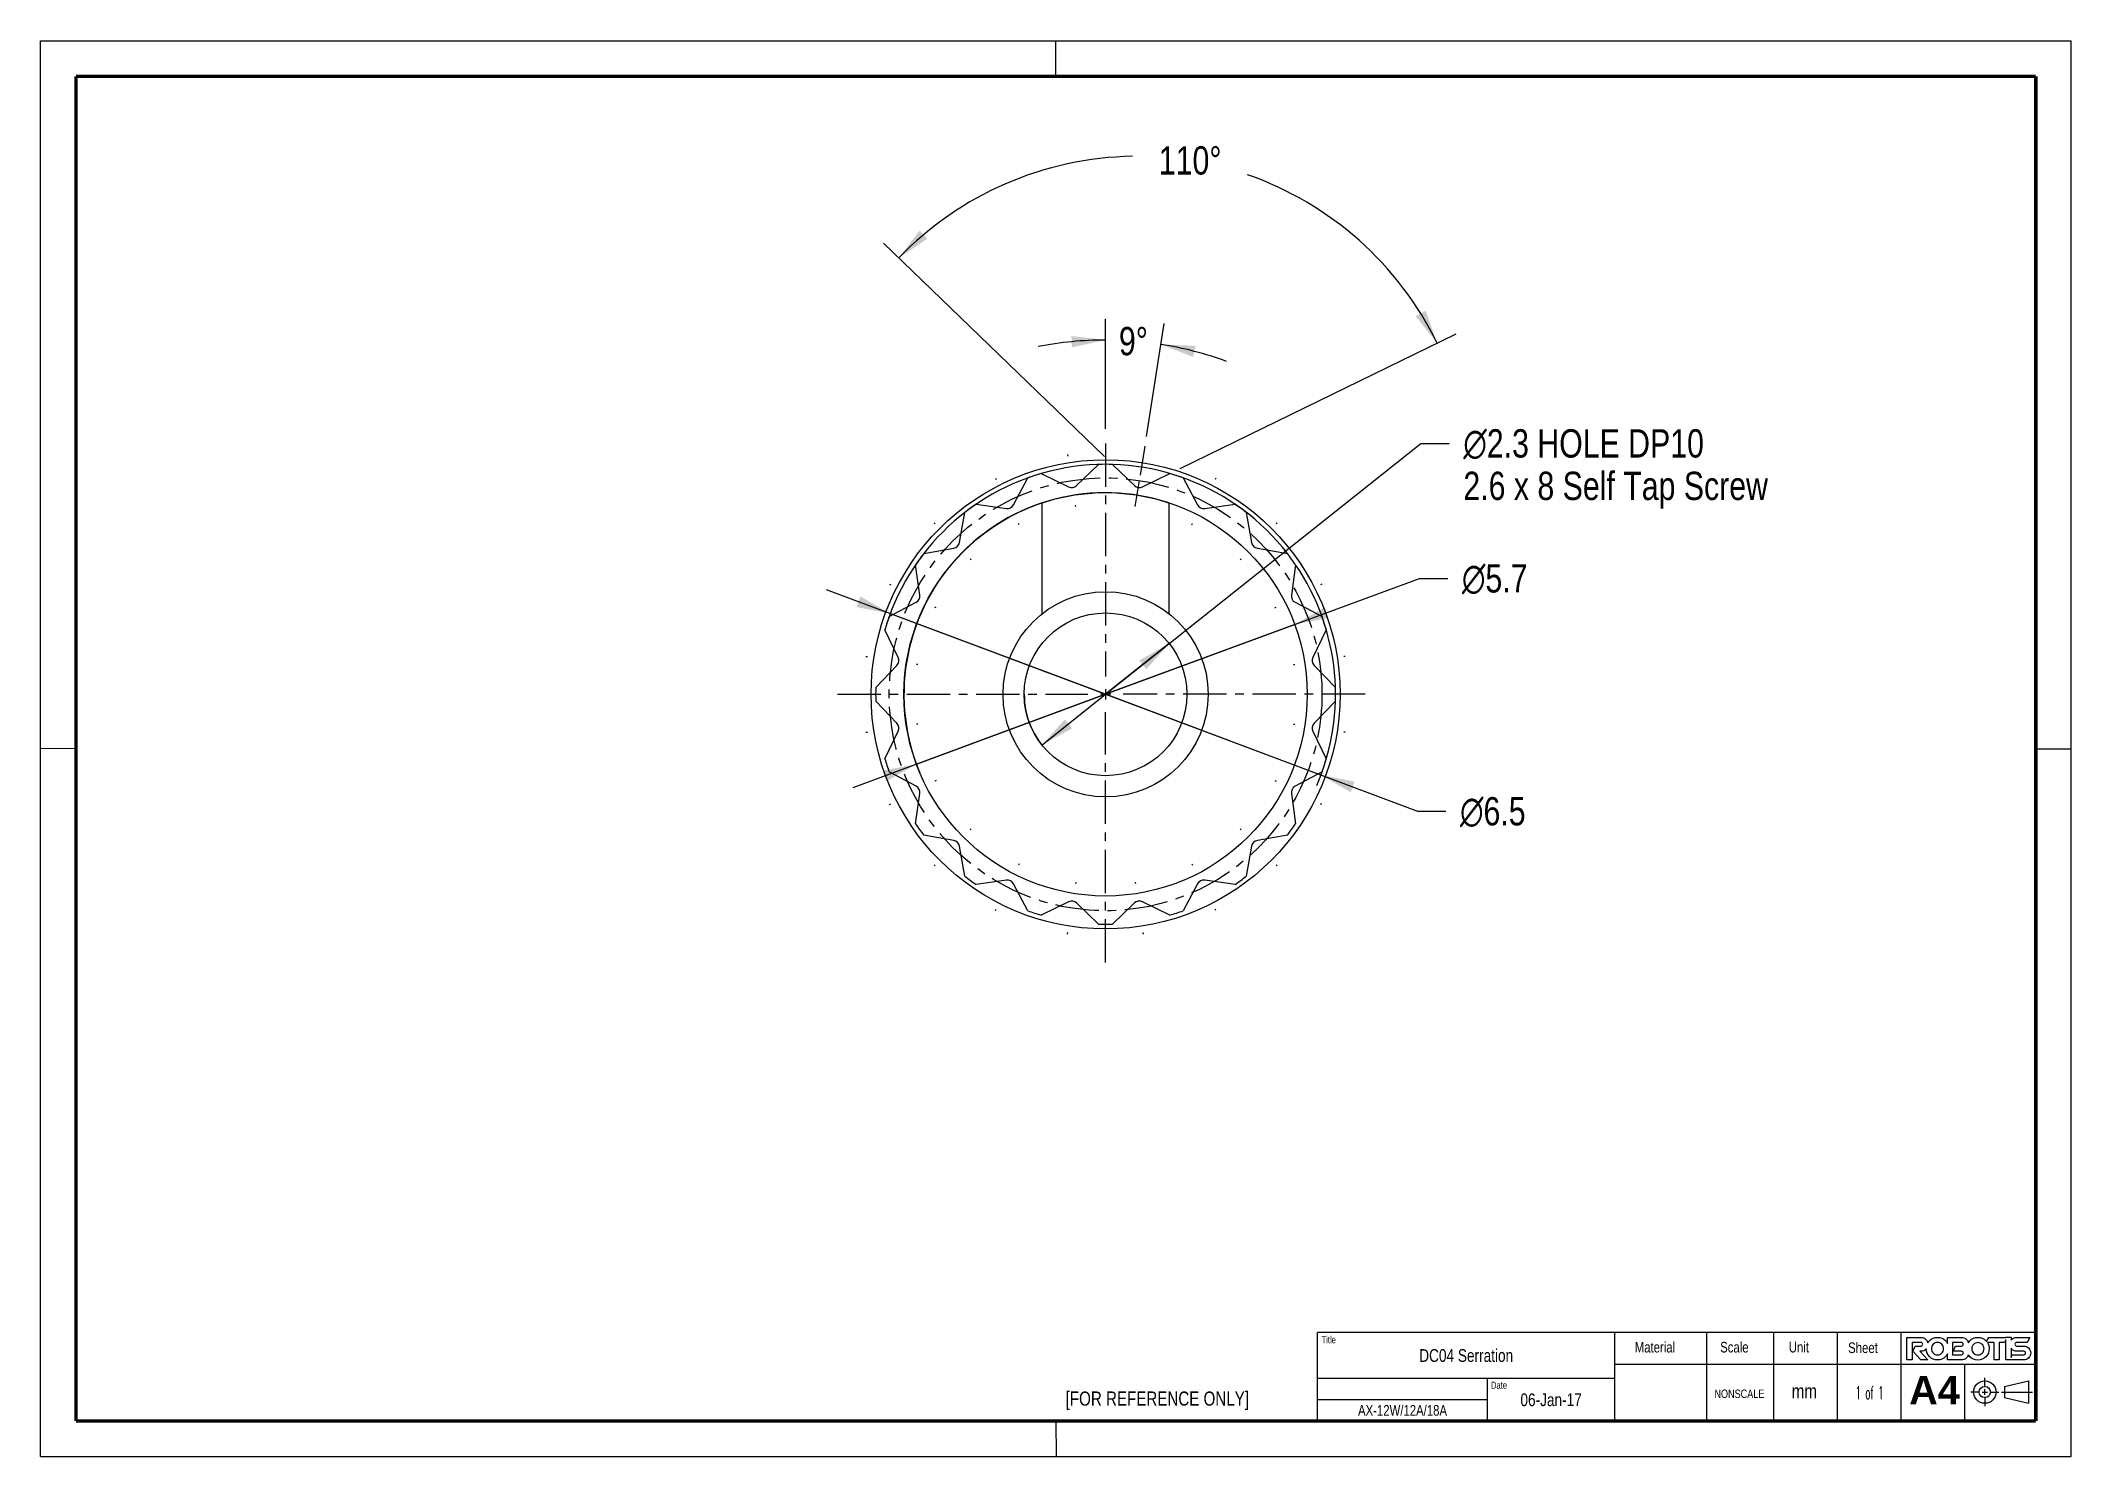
# Model space of a CAD drawing. Header units: millimetres. Extents: x 5 to 292, y 5 to 205.
import ezdxf

# ---------------------------------------------------------------- set-up
doc = ezdxf.new("R2010")
doc.units = ezdxf.units.MM
doc.header["$LTSCALE"] = 16.335
doc.linetypes.add('CENTER', pattern=[0.6, 0.375, -0.075, 0.075, -0.075])
doc.layers.get('0').update_dxf_attribs({"linetype": 'CONTINUOUS'})
for name, color, linetype in [('3_ALL_AXES', 7, 'CONTINUOUS'), ('7_ALL_FEATURES', 7, 'CONTINUOUS'), ('AXIS', 7, 'CONTINUOUS')]:
    doc.layers.add(name, color=color, linetype=linetype)
doc.styles.get("Standard").update_dxf_attribs({"font": 'txt', "width": 0.8})
doc.styles.add('TEXTSTYLE_1', font='gdt', dxfattribs={"width": 0.8})
doc.styles.add('TEXTSTYLE_2', font='arialbd.ttf')
doc.styles.add('TEXTSTYLE_3', font='txt_____.ttf', dxfattribs={"width": 0.5})
doc.dimstyles.new('DIMSTYLE_1', dxfattribs={"dimtxt": 4, "dimasz": 4.8, "dimexe": 3, "dimexo": 1.6, "dimgap": 2, "dimtad": 0, "dimtih": 1, "dimtoh": 1, "dimdec": 1, "dimlfac": 0.1, "dimdsep": 46, "dimtxsty": 'Standard', "dimblk": '_FILLED', "dimblk1": '_FILLED', "dimblk2": '_FILLED', "dimcen": 0.09, "dimadec": 0, "dimazin": 0, "dimtp": 0.5, "dimtm": 0.5, "dimtfac": 1, "dimtdec": 1, "dimtofl": 0, "dimtmove": 0, "dimatfit": 3, "dimldrblk": '_FILLED', "dimfxl": 1, "dimtolj": 1, "dimarcsym": 0})
doc.dimstyles.new('DIMSTYLE_2', dxfattribs={"dimtxt": 4, "dimasz": 4.8, "dimexe": 3, "dimexo": 1.6, "dimtad": 0, "dimtih": 1, "dimtoh": 1, "dimlfac": 0.1, "dimdsep": 46, "dimtxsty": 'Standard', "dimblk": '_FILLED', "dimblk1": '_FILLED', "dimblk2": '_FILLED', "dimcen": 0.09, "dimadec": 0, "dimazin": 0, "dimtp": 0.016, "dimtm": 0.016, "dimtfac": 1, "dimtmove": 0, "dimatfit": 2, "dimldrblk": '_FILLED', "dimfxl": 1, "dimtolj": 1, "dimarcsym": 0})

# ---------------------------------------------------------------- blocks, each defined once
blk = doc.blocks.new('*D1')
at = {"color": 2, "linetype": 'Continuous'}
for p, q in [((155.36, 146.28), (124.13, 176.44)), ((166.07, 144.58), (205.09, 163.61))]:
    blk.add_line(p, q, dxfattribs=at)
for start, end in [(90.9458, 136), (26, 70.7691)]:
    blk.add_arc((160.12, 141.68), 47.03, start, end, dxfattribs=at)
for points in [[(129.25, 178.21), (126.29, 174.35), (130.34, 177.05)], [(199.37, 166.11), (202.39, 162.3), (200.77, 166.89)]]:
    blk.add_solid(points, dxfattribs=at)
at = {"color": 2, "linetype": 'Continuous', "insert": (167.48, 190.13), "char_height": 4, "width": 12.2667, "attachment_point": 2, "line_spacing_factor": 0.9}
blk.add_mtext('110\\Fgdt;{\\Fgdt;~}', dxfattribs=at)
blk = doc.blocks.new('_FILLED')
at = {"color": 0, "linetype": 'ByBlock'}
blk.add_solid([(0, 0), (-1, 0.167), (-1, -0.167)], dxfattribs=at)
blk = doc.blocks.new('*D2')
at = {"color": 2, "linetype": 'Continuous'}
for p, q in [((155.53, 112.68), (199.9, 129.07)), ((199.9, 129.07), (203.9, 129.07)), ((182.26, 122.56), (155.53, 112.68)), ((155.53, 112.68), (119.79, 99.48)), ((128.79, 102.81), (155.53, 112.68))]:
    blk.add_line(p, q, dxfattribs=at)
at = {"color": 2, "linetype": 'Continuous', "xscale": 4.8, "yscale": 4.8, "zscale": 4.8}
for p, rotation in [((182.26, 122.56), 200.2740061785), ((128.79, 102.81), 20.2749561607)]:
    blk.add_blockref('_FILLED', p, dxfattribs=dict(at, rotation=rotation))
at = {"color": 2, "linetype": 'Continuous', "insert": (205.9, 131.07), "char_height": 4, "width": 14.9333, "attachment_point": 1, "line_spacing_factor": 0.9, "style": 'TEXTSTYLE_1'}
blk.add_mtext('{\\Fgdt;n}\\Ftxt;5.7', dxfattribs=at)
blk = doc.blocks.new('*D3')
at = {"color": 2, "linetype": 'Continuous'}
for p, q in [((155.53, 112.68), (116.1, 127.45)), ((125.09, 124.08), (155.53, 112.68)), ((185.96, 101.28), (155.53, 112.68)), ((155.53, 112.68), (199.63, 96.16)), ((199.63, 96.16), (203.63, 96.16))]:
    blk.add_line(p, q, dxfattribs=at)
at = {"color": 2, "linetype": 'Continuous', "xscale": 4.8, "yscale": 4.8, "zscale": 4.8}
for p, rotation in [((125.09, 124.08), 339.4652924959), ((185.96, 101.28), 159.4648116613)]:
    blk.add_blockref('_FILLED', p, dxfattribs=dict(at, rotation=rotation))
at = {"color": 2, "linetype": 'Continuous', "insert": (205.63, 98.16), "char_height": 4, "width": 14.9333, "attachment_point": 1, "line_spacing_factor": 0.9, "style": 'TEXTSTYLE_1'}
blk.add_mtext('{\\Fgdt;n}\\Ftxt;6.5', dxfattribs=at)
blk = doc.blocks.new('*D4')
at = {"color": 2, "linetype": 'Continuous'}
for p, q in [((155.53, 150.2), (155.53, 165.74)), ((161.29, 149.09), (163.83, 165.09))]:
    blk.add_line(p, q, dxfattribs=at)
for start, end in [(90, 100.9883), (70.0117, 81)]:
    blk.add_arc((155.53, 112.68), 50.06, start, end, dxfattribs=at)
for points in [[(150.77, 161.71), (155.53, 162.74), (150.7, 163.31)], [(168.22, 161.93), (163.36, 162.12), (167.9, 160.36)]]:
    blk.add_solid(points, dxfattribs=at)
at = {"color": 2, "linetype": 'Continuous', "insert": (159.46, 164.59), "char_height": 4, "width": 5.8667, "attachment_point": 2, "line_spacing_factor": 0.9}
blk.add_mtext('9\\Fgdt;{\\Fgdt;~}', dxfattribs=at)
blk = doc.blocks.new('*D5')
at = {"color": 2, "linetype": 'Continuous'}
for p, q in [((155.53, 112.68), (200.1, 148.14)), ((200.1, 148.14), (204.1, 148.14)), ((164.53, 119.84), (155.53, 112.68)), ((146.53, 105.52), (155.53, 112.68))]:
    blk.add_line(p, q, dxfattribs=at)
at = {"color": 2, "linetype": 'Continuous', "xscale": 4.8, "yscale": 4.8, "zscale": 4.8}
for p, rotation in [((164.53, 119.84), 38.4989005924), ((146.53, 105.52), 218.4989005924)]:
    blk.add_blockref('_FILLED', p, dxfattribs=dict(at, rotation=rotation))
at = {"color": 2, "linetype": 'Continuous', "insert": (206.1, 150.14), "char_height": 4, "width": 70.4, "attachment_point": 1, "line_spacing_factor": 0.9, "style": 'TEXTSTYLE_1'}
blk.add_mtext('{\\Fgdt;n}\\Ftxt;2.3 HOLE DP10\\P2.6 x 8 Self Tap Screw', dxfattribs=at)
blk = doc.blocks.new('*T6')
at = {"color": 2, "linetype": 'Continuous'}
for p, q in [((101.5, 12.5), (0, 12.5)), ((0, 0), (0, 12.5)), ((42, 0), (42, 12.5)), ((55, 0), (55, 12.5)), ((64.5, 0), (64.5, 12.5)), ((73.5, 0), (73.5, 12.5)), ((82.5, 0), (82.5, 12.5)), ((101.5, 0), (101.5, 12.5)), ((42, 6), (0, 6)), ((24, 0), (24, 6)), ((101.5, 8), (42, 8)), ((91.5, 0), (91.5, 8)), ((24, 3), (0, 3)), ((101.5, 0), (0, 0))]:
    blk.add_line(p, q, dxfattribs=at)
at = {"color": 7, "linetype": 'Continuous', "attachment_point": 2, "line_spacing_factor": 0.9}
for s, insert, char_height, width in [('DC04 Serration', (21, 10.15), 1.8, 40.32), ('06-Jan-17', (33, 3.9), 1.8, 25.92), ('AX-12W/12A/18A', (12, 2.25), 1.5, 33.6)]:
    blk.add_mtext(s, dxfattribs=dict(at, insert=insert, char_height=char_height, width=width))
at = {"color": 7, "linetype": 'Continuous', "insert": (78, 4.9), "char_height": 1.8, "width": 10.8, "attachment_point": 2, "line_spacing_factor": 0.9, "style": 'TEXTSTYLE_3'}
blk.add_mtext('1 of 1', dxfattribs=at)

msp = doc.modelspace()

# ---------------------------------------------------------------- linework, layer by layer
at = {"color": 7, "linetype": 'Continuous'}
for p, q in [((5, 5), (5, 205)), ((5, 205), (292, 205)), ((148.5, 200), (148.484, 205.052)), ((292, 5), (292, 205)), ((10, 105), (5.018, 105.008)), ((287, 105), (292.039, 105.002)), ((279.803, 14.886), (279.803, 16.077)), ((279.803, 13.694), (279.803, 14.489)), ((282.565, 14.886), (285.968, 15.68)), ((282.565, 14.886), (282.565, 13.297)), ((285.968, 15.68), (285.968, 12.503)), ((279.009, 14.091), (277.818, 14.091)), ((279.406, 14.091), (280.2, 14.091)), ((279.803, 13.297), (279.803, 12.106)), ((280.597, 14.091), (281.788, 14.091)), ((282.156, 14.091), (286.556, 14.091)), ((282.565, 13.297), (285.968, 12.503)), ((148.5, 10), (148.547, 5.027)), ((5, 5), (292, 5))]:
    msp.add_line(p, q, dxfattribs=at)
at = {"color": 7, "linetype": 'Continuous', "const_width": 0.5}
for points in [[(10, 200), (10, 10)], [(287, 200), (10, 200)], [(287, 10), (287, 200)], [(10, 10), (287, 10)]]:
    msp.add_lwpolyline(points, dxfattribs=at)
at = {"color": 7, "linetype": 'Continuous'}
for radius in [1.588, 0.794]:
    msp.add_circle((279.803, 14.091), radius, dxfattribs=at)
at = {"color": 2, "linetype": 'Continuous'}
for radius, start, end in [(32.5, 37.73541, 162.28385), (28.5, 71.59129, 203.48826), (32.5, 336.64697, 34.26459), (11.5, 180, 226.41964)]:
    msp.add_arc((155.529, 112.682), radius, start, end, dxfattribs=at)
at = {"color": 7, "linetype": 'Continuous'}
for points, knots in [([(286.003, 20.3), (285.811, 20.492), (285.58, 20.587), (285.31, 20.587), (285.31, 20.587), (284.306, 20.587), (284.306, 20.587), (284.236, 20.587), (284.176, 20.612), (284.128, 20.66), (284.079, 20.709), (284.055, 20.768), (284.055, 20.839), (284.055, 20.908), (284.079, 20.968), (284.128, 21.016), (284.176, 21.065), (284.236, 21.089), (284.306, 21.089), (284.306, 21.089), (285.811, 21.089), (285.811, 21.089), (285.811, 21.089), (286.177, 21.819), (286.177, 21.819), (286.177, 21.819), (284.306, 21.819), (284.306, 21.819), (284.035, 21.819), (283.804, 21.723), (283.612, 21.532), (283.572, 21.491), (283.537, 21.449), (283.505, 21.405), (283.505, 21.405), (283.505, 21.821), (283.505, 21.821), (283.505, 21.821), (282.775, 21.821), (282.775, 21.821), (282.775, 21.821), (282.775, 21.82), (282.775, 21.82), (282.775, 21.82), (280.348, 21.82), (280.348, 21.82), (280.348, 21.82), (280.055, 21.233), (280.055, 21.233), (280.023, 21.27), (279.99, 21.306), (279.955, 21.341), (279.643, 21.653), (279.267, 21.809), (278.826, 21.809), (278.385, 21.809), (278.008, 21.653), (277.697, 21.341), (277.608, 21.253), (277.533, 21.159), (277.469, 21.06), (277.43, 21.237), (277.343, 21.394), (277.206, 21.531), (277.015, 21.723), (276.784, 21.819), (276.513, 21.819), (276.513, 21.819), (274.528, 21.819), (274.528, 21.819), (274.528, 21.819), (274.528, 20.966), (274.528, 20.966), (274.455, 21.104), (274.359, 21.232), (274.24, 21.351), (273.928, 21.663), (273.552, 21.819), (273.111, 21.819), (272.67, 21.819), (272.293, 21.663), (271.982, 21.351), (271.888, 21.257), (271.808, 21.157), (271.742, 21.051), (271.704, 21.232), (271.616, 21.392), (271.477, 21.531), (271.286, 21.723), (271.055, 21.819), (270.784, 21.819), (270.784, 21.819), (268.799, 21.819), (268.799, 21.819), (268.799, 21.819), (268.799, 18.625), (268.799, 18.625), (268.799, 18.625), (269.529, 18.625), (269.529, 18.625), (269.529, 18.625), (269.529, 21.089), (269.529, 21.089), (269.529, 21.089), (270.784, 21.089), (270.784, 21.089), (270.854, 21.089), (270.913, 21.065), (270.962, 21.016), (271.011, 20.967), (271.035, 20.907), (271.035, 20.837), (271.035, 20.767), (271.011, 20.707), (270.962, 20.659), (270.914, 20.61), (270.854, 20.585), (270.784, 20.585), (270.784, 20.585), (269.94, 20.585), (269.94, 20.585), (269.94, 20.585), (269.62, 19.857), (269.62, 19.857), (269.62, 19.857), (270.752, 18.625), (270.752, 18.625), (270.752, 18.625), (271.765, 18.625), (271.765, 18.625), (271.765, 18.625), (270.621, 19.857), (270.621, 19.857), (270.621, 19.857), (270.785, 19.856), (270.785, 19.856), (271.055, 19.856), (271.286, 19.952), (271.478, 20.144), (271.491, 20.157), (271.503, 20.171), (271.515, 20.185), (271.524, 19.76), (271.679, 19.396), (271.982, 19.093), (272.293, 18.781), (272.67, 18.625), (273.111, 18.625), (273.552, 18.625), (273.928, 18.781), (274.24, 19.093), (274.359, 19.212), (274.455, 19.34), (274.528, 19.477), (274.528, 19.477), (274.528, 18.625), (274.528, 18.625), (274.528, 18.625), (276.513, 18.625), (276.513, 18.625), (276.784, 18.625), (277.015, 18.721), (277.206, 18.912), (277.339, 19.046), (277.425, 19.198), (277.466, 19.37), (277.53, 19.269), (277.607, 19.173), (277.697, 19.083), (278.008, 18.771), (278.385, 18.616), (278.826, 18.616), (279.267, 18.616), (279.643, 18.771), (279.955, 19.083), (280.266, 19.395), (280.422, 19.771), (280.422, 20.212), (280.422, 20.541), (280.336, 20.834), (280.162, 21.091), (280.162, 21.091), (281.104, 21.091), (281.104, 21.091), (281.104, 21.091), (281.104, 18.627), (281.104, 18.627), (281.104, 18.627), (281.835, 18.627), (281.835, 18.627), (281.835, 18.627), (281.835, 21.091), (281.835, 21.091), (281.835, 21.091), (282.586, 21.091), (282.586, 21.091), (282.586, 21.091), (282.775, 21.469), (282.775, 21.469), (282.775, 21.469), (282.775, 18.627), (282.775, 18.627), (282.775, 18.627), (283.326, 18.627), (283.326, 18.627), (283.326, 18.627), (283.326, 18.627), (283.326, 18.627), (283.326, 18.627), (283.521, 18.627), (283.521, 18.627), (283.522, 18.627), (283.523, 18.626), (283.524, 18.626), (283.524, 18.626), (283.522, 18.626), (283.522, 18.626), (283.522, 18.626), (285.31, 18.626), (285.31, 18.626), (285.58, 18.626), (285.811, 18.722), (286.003, 18.913), (286.194, 19.105), (286.29, 19.336), (286.29, 19.607), (286.29, 19.877), (286.194, 20.108), (286.003, 20.3)], [0, 0, 0, 0, 1, 1, 1, 2, 2, 2, 3, 3, 3, 4, 4, 4, 5, 5, 5, 6, 6, 6, 7, 7, 7, 8, 8, 8, 9, 9, 9, 10, 10, 10, 11, 11, 11, 12, 12, 12, 13, 13, 13, 14, 14, 14, 15, 15, 15, 16, 16, 16, 17, 17, 17, 18, 18, 18, 19, 19, 19, 20, 20, 20, 21, 21, 21, 22, 22, 22, 23, 23, 23, 24, 24, 24, 25, 25, 25, 26, 26, 26, 27, 27, 27, 28, 28, 28, 29, 29, 29, 30, 30, 30, 31, 31, 31, 32, 32, 32, 33, 33, 33, 34, 34, 34, 35, 35, 35, 36, 36, 36, 37, 37, 37, 38, 38, 38, 39, 39, 39, 40, 40, 40, 41, 41, 41, 42, 42, 42, 43, 43, 43, 44, 44, 44, 45, 45, 45, 46, 46, 46, 47, 47, 47, 48, 48, 48, 49, 49, 49, 50, 50, 50, 51, 51, 51, 52, 52, 52, 53, 53, 53, 54, 54, 54, 55, 55, 55, 56, 56, 56, 57, 57, 57, 58, 58, 58, 59, 59, 59, 60, 60, 60, 61, 61, 61, 62, 62, 62, 63, 63, 63, 64, 64, 64, 65, 65, 65, 66, 66, 66, 67, 67, 67, 68, 68, 68, 69, 69, 69, 70, 70, 70, 71, 71, 71, 72, 72, 72, 73, 73, 73, 74, 74, 74, 75, 75, 75, 76, 76, 76, 76]), ([(273.725, 19.608), (273.556, 19.439), (273.351, 19.355), (273.111, 19.355), (272.874, 19.355), (272.67, 19.439), (272.499, 19.608), (272.329, 19.777), (272.244, 19.981), (272.244, 20.222), (272.244, 20.462), (272.329, 20.667), (272.499, 20.836), (272.67, 21.005), (272.874, 21.089), (273.111, 21.089), (273.351, 21.089), (273.556, 21.005), (273.725, 20.836), (273.894, 20.667), (273.978, 20.462), (273.978, 20.222), (273.978, 19.981), (273.894, 19.777), (273.725, 19.608)], [0, 0, 0, 0, 1, 1, 1, 2, 2, 2, 3, 3, 3, 4, 4, 4, 5, 5, 5, 6, 6, 6, 7, 7, 7, 8, 8, 8, 8]), ([(276.513, 19.856), (276.583, 19.856), (276.643, 19.832), (276.691, 19.783), (276.74, 19.734), (276.764, 19.675), (276.764, 19.605), (276.764, 19.535), (276.74, 19.476), (276.691, 19.427), (276.643, 19.379), (276.583, 19.355), (276.513, 19.355), (276.513, 19.355), (275.258, 19.355), (275.258, 19.355), (275.258, 19.355), (275.258, 21.089), (275.258, 21.089), (275.258, 21.089), (276.513, 21.089), (276.513, 21.089), (276.583, 21.089), (276.643, 21.065), (276.691, 21.016), (276.74, 20.967), (276.764, 20.907), (276.764, 20.837), (276.764, 20.767), (276.74, 20.707), (276.691, 20.659), (276.643, 20.61), (276.583, 20.585), (276.513, 20.585), (276.513, 20.585), (275.669, 20.585), (275.669, 20.585), (275.669, 20.585), (275.35, 19.856), (275.35, 19.856), (275.35, 19.856), (276.513, 19.856), (276.513, 19.856)], [0, 0, 0, 0, 1, 1, 1, 2, 2, 2, 3, 3, 3, 4, 4, 4, 5, 5, 5, 6, 6, 6, 7, 7, 7, 8, 8, 8, 9, 9, 9, 10, 10, 10, 11, 11, 11, 12, 12, 12, 13, 13, 13, 14, 14, 14, 14]), ([(279.44, 19.598), (279.271, 19.429), (279.066, 19.345), (278.826, 19.345), (278.588, 19.345), (278.384, 19.429), (278.214, 19.598), (278.044, 19.767), (277.959, 19.972), (277.959, 20.212), (277.959, 20.453), (278.044, 20.657), (278.214, 20.826), (278.384, 20.995), (278.588, 21.08), (278.826, 21.08), (279.066, 21.08), (279.271, 20.995), (279.44, 20.826), (279.609, 20.657), (279.693, 20.453), (279.693, 20.212), (279.693, 19.972), (279.609, 19.767), (279.44, 19.598)], [0, 0, 0, 0, 1, 1, 1, 2, 2, 2, 3, 3, 3, 4, 4, 4, 5, 5, 5, 6, 6, 6, 7, 7, 7, 8, 8, 8, 8]), ([(285.487, 19.429), (285.438, 19.38), (285.379, 19.356), (285.31, 19.356), (285.31, 19.356), (283.688, 19.356), (283.688, 19.356), (283.688, 19.356), (283.688, 19.356), (283.688, 19.356), (283.688, 19.356), (283.505, 18.986), (283.505, 18.986), (283.505, 18.986), (283.505, 20.272), (283.505, 20.272), (283.537, 20.228), (283.572, 20.185), (283.612, 20.145), (283.804, 19.953), (284.035, 19.858), (284.306, 19.858), (284.306, 19.858), (285.31, 19.858), (285.31, 19.858), (285.379, 19.858), (285.438, 19.833), (285.487, 19.785), (285.536, 19.736), (285.56, 19.677), (285.56, 19.607), (285.56, 19.537), (285.536, 19.477), (285.487, 19.429)], [0, 0, 0, 0, 1, 1, 1, 2, 2, 2, 3, 3, 3, 4, 4, 4, 5, 5, 5, 6, 6, 6, 7, 7, 7, 8, 8, 8, 9, 9, 9, 10, 10, 10, 11, 11, 11, 11])]:
    msp.add_open_spline(points, degree=3, knots=knots, dxfattribs=at)
at = {"layer": '3_ALL_AXES', "color": 7, "linetype": 'CENTER'}
for p, q in [((150.164, 146.555), (150.197, 146.345)), ((161.085, 147.766), (160.432, 143.641)), ((139.959, 143.239), (140.056, 143.05)), ((159.732, 139.221), (160.313, 142.888)), ((171.098, 143.239), (171.002, 143.05)), ((151.325, 139.221), (151.292, 139.431)), ((131.279, 136.932), (131.429, 136.782)), ((143.33, 136.623), (143.234, 136.813)), ((167.727, 136.623), (167.824, 136.813)), ((179.779, 136.932), (179.628, 136.782)), ((136.529, 131.682), (136.379, 131.832)), ((174.528, 131.682), (174.679, 131.832)), ((124.972, 128.252), (125.161, 128.155)), ((186.086, 128.252), (185.896, 128.155)), ((131.588, 124.881), (131.398, 124.977)), ((179.47, 124.881), (179.659, 124.977)), ((121.656, 118.047), (121.866, 118.014)), ((189.401, 118.047), (189.191, 118.014)), ((128.99, 116.886), (128.78, 116.919)), ((182.068, 116.886), (182.277, 116.919)), ((121.656, 107.317), (121.866, 107.351)), ((128.99, 108.479), (128.78, 108.446)), ((182.068, 108.479), (182.277, 108.446)), ((189.401, 107.317), (189.191, 107.351)), ((131.588, 100.484), (131.398, 100.387)), ((179.47, 100.484), (179.659, 100.387)), ((124.972, 97.113), (125.161, 97.209)), ((186.086, 97.113), (185.896, 97.209)), ((136.529, 93.683), (136.379, 93.532)), ((174.528, 93.683), (174.679, 93.532)), ((131.279, 88.432), (131.429, 88.583)), ((143.33, 88.741), (143.234, 88.552)), ((151.325, 86.143), (151.292, 85.934)), ((159.732, 86.143), (159.765, 85.934)), ((167.727, 88.741), (167.824, 88.552)), ((179.779, 88.432), (179.628, 88.583)), ((139.959, 82.125), (140.056, 82.315)), ((171.098, 82.125), (171.002, 82.315)), ((150.164, 78.81), (150.197, 79.02)), ((160.894, 78.81), (160.86, 79.02))]:
    msp.add_line(p, q, dxfattribs=at)
at = {"layer": '3_ALL_AXES', "color": 7, "linetype": 'Continuous'}
for p, q in [((146.426, 143.882), (150.306, 141.989)), ((151.439, 142.169), (154.544, 145.167)), ((156.513, 145.167), (159.618, 142.169)), ((160.751, 141.989), (164.631, 143.882)), ((142.528, 139.462), (144.554, 143.273)), ((166.503, 143.273), (168.53, 139.462)), ((134.889, 134.134), (135.638, 138.385)), ((137.231, 139.542), (141.505, 138.941)), ((169.552, 138.941), (173.827, 139.542)), ((175.419, 138.385), (176.169, 134.134)), ((129.826, 132.573), (134.077, 133.322)), ((176.98, 133.322), (181.231, 132.573)), ((129.27, 126.706), (128.669, 130.98)), ((182.388, 130.98), (181.787, 126.706)), ((124.938, 123.657), (128.749, 125.683)), ((182.308, 125.683), (186.12, 123.657)), ((126.222, 117.905), (124.329, 121.785)), ((186.728, 121.785), (184.836, 117.905)), ((123.044, 113.667), (126.042, 116.772)), ((185.015, 116.772), (188.014, 113.667)), ((126.042, 108.593), (123.044, 111.698)), ((188.014, 111.698), (185.015, 108.593)), ((124.329, 103.58), (126.222, 107.46)), ((184.836, 107.46), (186.728, 103.58)), ((128.749, 99.681), (124.938, 101.708)), ((186.12, 101.708), (182.308, 99.681)), ((128.669, 94.384), (129.27, 98.659)), ((181.787, 98.659), (182.388, 94.384)), ((134.077, 92.042), (129.826, 92.792)), ((181.231, 92.792), (176.98, 92.042)), ((135.638, 86.98), (134.889, 91.231)), ((176.169, 91.231), (175.419, 86.98)), ((141.505, 86.424), (137.231, 85.823)), ((173.827, 85.823), (169.552, 86.424)), ((144.554, 82.091), (142.528, 85.903)), ((150.306, 83.375), (146.426, 81.483)), ((164.631, 81.483), (160.751, 83.375)), ((168.53, 85.903), (166.503, 82.091)), ((154.544, 80.197), (151.439, 83.196)), ((159.618, 83.196), (156.513, 80.197))]:
    msp.add_line(p, q, dxfattribs=at)
at = {"layer": '3_ALL_AXES', "color": 7, "linetype": 'CENTER'}
msp.add_circle((155.529, 112.682), 30.582, dxfattribs=at)
at = {"layer": '3_ALL_AXES', "color": 7, "linetype": 'Continuous'}
for centre, radius, start, end in [((155.529, 112.682), 32.5, 106.26459, 109.73541), ((155.529, 112.682), 32.5, 88.26459, 91.73541), ((155.529, 112.682), 32.5, 70.26459, 73.73541), ((150.745, 142.888), 1, 244, 314), ((160.313, 142.888), 1, 226, 296), ((155.529, 112.682), 32.5, 124.26459, 127.73541), ((141.645, 139.931), 1, 262, 332), ((169.413, 139.931), 1, 208, 278), ((155.529, 112.682), 32.5, 52.26459, 55.73541), ((155.529, 112.682), 32.5, 142.26459, 145.73541), ((133.904, 134.307), 1, 280, 350), ((177.154, 134.307), 1, 190, 260), ((155.529, 112.682), 32.5, 34.26459, 37.73541), ((128.28, 126.566), 1, 298, 8), ((182.778, 126.566), 1, 172, 242), ((155.529, 112.682), 32.5, 160.26459, 163.73541), ((155.529, 112.682), 32.5, 16.26459, 19.73541), ((125.323, 117.466), 1, 316, 26), ((185.734, 117.466), 1, 154, 224), ((155.529, 112.682), 32.5, 178.26459, 181.73541), ((155.529, 112.682), 32.5, 358.26459, 1.73541), ((125.323, 107.898), 1, 334, 44), ((185.734, 107.898), 1, 136, 206), ((155.529, 112.682), 32.5, 196.26459, 199.73541), ((155.529, 112.682), 32.5, 340.26459, 343.73541), ((128.28, 98.798), 1, 352, 62), ((182.778, 98.798), 1, 118, 188), ((155.529, 112.682), 32.5, 214.26459, 217.73541), ((133.904, 91.057), 1, 10, 80), ((177.154, 91.057), 1, 100, 170), ((155.529, 112.682), 32.5, 322.26459, 325.73541), ((155.529, 112.682), 32.5, 232.26459, 235.73541), ((141.645, 85.433), 1, 28, 98), ((169.413, 85.433), 1, 82, 152), ((155.529, 112.682), 32.5, 304.26459, 307.73541), ((150.745, 82.477), 1, 46, 116), ((160.313, 82.477), 1, 64, 134), ((155.529, 112.682), 32.5, 250.26459, 253.73541), ((155.529, 112.682), 32.5, 286.26459, 289.73541), ((155.529, 112.682), 32.5, 268.26459, 271.73541)]:
    msp.add_arc(centre, radius, start, end, dxfattribs=at)
at = {"layer": '7_ALL_FEATURES', "color": 7, "linetype": 'Continuous'}
for p, q in [((146.529, 139.724), (146.529, 124.051)), ((164.529, 124.051), (164.529, 139.724))]:
    msp.add_line(p, q, dxfattribs=at)
for radius in [33.15, 28.5, 14.5, 11.5]:
    msp.add_circle((155.529, 112.682), radius, dxfattribs=at)
at = {"layer": 'AXIS', "color": 7, "linetype": 'CENTER'}
for p, q in [((155.529, 148.135), (155.529, 115.183)), ((117.622, 112.682), (153.028, 112.682)), ((192.219, 112.682), (158.03, 112.682)), ((155.529, 74.797), (155.529, 110.181))]:
    msp.add_line(p, q, dxfattribs=at)
at = {"layer": 'AXIS', "color": 7, "linetype": 'Continuous'}
for p, q in [((156.271, 112.682), (154.786, 112.682)), ((155.529, 113.425), (155.529, 111.94))]:
    msp.add_line(p, q, dxfattribs=at)

# ---------------------------------------------------------------- block references
msp.add_blockref('*T6', (185.5, 10))

# ---------------------------------------------------------------- texts
at = {"color": 7, "linetype": 'Continuous', "attachment_point": 1, "line_spacing_factor": 0.9}
for s, insert, char_height, width in [('Title', (186.059, 21.983), 1, 4), ('Material', (230.324, 21.18), 1.5, 9.6), ('Scale', (242.398, 21.18), 1.5, 6), ('Unit', (252.096, 21.186), 1.5, 4.8), ('Sheet', (260.483, 21.1), 1.5, 6), ('Date', (210.002, 15.549), 1, 3.2), ('NONSCALE', (241.586, 14.444), 1.2, 7.68), ('mm', (252.517, 15.216), 2, 3.2), ('[FOR REFERENCE ONLY]', (149.881, 14.168), 2, 32)]:
    msp.add_mtext(s, dxfattribs=dict(at, insert=insert, char_height=char_height, width=width))
at = {"color": 7, "linetype": 'Continuous', "insert": (269.117, 16.359), "char_height": 4, "width": 7.13755, "attachment_point": 1, "line_spacing_factor": 0.9, "style": 'TEXTSTYLE_2'}
msp.add_mtext('A4', dxfattribs=at)

# ---------------------------------------------------------------- dimensions: what is measured, and where the dimension line sits
at = {"color": 2, "linetype": 'Continuous'}
for base, line1, line2, picture, middle in [((167.479, 188.133), ((164.208, 143.675), (164.631, 143.882)), ((156.851, 144.841), (156.513, 145.167)), '*D1', (167.479, 188.133)), ((159.456, 162.585), ((160.966, 147.012), (161.044, 147.507)), ((155.529, 148.097), (155.529, 148.598)), '*D4', (159.456, 162.585))]:
    dim = msp.add_angular_dim_2l(base=base, line1=line1, line2=line2, dimstyle='DIMSTYLE_1', dxfattribs=at)
    dim.commit()
    dim.dimension.update_dxf_attribs({"geometry": picture, "text_midpoint": middle, "dimtype": 162})
for p1, p2, text, picture, middle in [((164.529, 119.841), (146.529, 105.524), '%%c<> HOLE DP10\\P2.6 x 8 Self Tap Screw', '*D5', (241.302, 145.136)), ((182.262, 122.558), (128.795, 102.806), '%%c<>', '*D2', (213.363, 129.072)), ((185.964, 101.282), (125.094, 124.082), '%%c<>', '*D3', (213.101, 96.162))]:
    dim = msp.add_diameter_dim_2p(p1=p1, p2=p2, text=text, dimstyle='DIMSTYLE_2', override={"dimpost": '<>'}, dxfattribs=at)
    dim.commit()
    dim.dimension.update_dxf_attribs({"geometry": picture, "text_midpoint": middle, "dimtype": 163})

doc.saveas('drawing.dxf')
